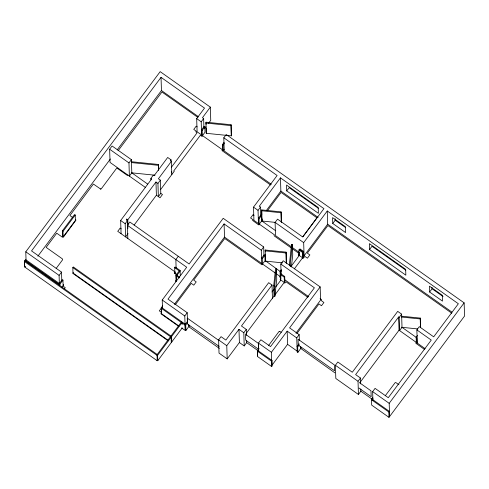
<?xml version="1.0" encoding="UTF-8"?>
<svg xmlns="http://www.w3.org/2000/svg" width="489" height="489" viewBox="0 0 489 489"><rect width="100%" height="100%" fill="white"/><g stroke="black" fill="none" stroke-linecap="round" stroke-linejoin="round"><path stroke-width="0.73" d="M158.43 165.325L158.522 164.481L131.578 161.743L131.486 162.586L158.43 165.325L158.595 170.453M205.961 123.051L206.052 122.207L231.101 124.75L231.334 135.856L206.279 133.314L205.961 123.051L231.01 125.594L231.334 135.856M206.279 133.314L206.236 128.069M231.01 125.594L231.101 124.75M275.338 222.379L261.927 221.016L261.694 209.909L281.065 211.878L281.389 222.14M261.927 221.016L261.976 218.705M282.593 262.862L265.478 261.126L265.246 250.02L286.083 252.135L286.316 263.241L286.083 252.135M265.478 261.126L265.386 254.421M281.273 222.25L281.065 211.878M273.699 285.845L275.551 268.828L276.413 268.913L276.737 279.176L274.891 296.2L274.023 296.108L273.699 285.845L274.567 285.937L274.891 296.2M274.567 285.937L276.413 268.913M291.413 266.951L292.728 254.873L292.404 244.61L291.542 244.524L289.323 264.91L290.191 264.995L290.234 266.462M290.191 264.995L292.404 244.61M420.216 318.944L420.308 318.101L401.787 316.218L401.695 317.061L420.216 318.944L420.491 327.74M175.851 280.319L175.692 280.759A0.807 0.782 -1.8 0 0 175.716 280.992M26.058 260.6L25.783 251.804L160.178 71.645L210.331 107.134L210.747 120.331L208.558 123.265M210.331 107.134L202.452 117.702L203.638 118.54L201.205 121.798L201.621 134.995L197.098 131.792L196.682 118.595L204.512 108.1L161.034 77.335L31.547 250.912L61.522 272.116L61.797 280.918M25.287 266.902L24.621 266.426L24.45 261.053L25.312 259.891L25.984 260.368L26.027 261.713M157.709 360.1L157.22 360.754L24.713 266.994L24.542 261.615L25.031 260.961L157.537 354.721L157.8 360.662L157.128 360.191M25.984 260.368L25.122 261.523L24.45 261.053M145.257 187.342L110.056 162.434L109.64 149.237L112.073 145.979L131.394 159.652L131.81 172.849L129.377 176.107L128.968 162.91L131.394 159.652M24.713 266.994L25.196 266.34M37.891 256.163L110.386 158.986M117.226 149.817L161.449 90.532L161.034 77.335M118.149 150.704L161.951 91.993L197.978 117.482M62.347 230.912L74.554 214.555L75.22 215.032L75.392 220.405L63.185 236.762L62.519 236.291L62.347 230.912L63.02 231.389L63.185 236.762M63.02 231.389L75.22 215.032M56.162 268.443L62.58 259.806A0.819 0.801 -1.8 0 0 62.659 259.5L62.317 258.822L46.143 247.379L56.73 233.192L62.433 237.22L63.411 237.116L75.874 220.276A0.795 0.776 -1.8 0 0 75.801 219.824L75.544 219.518M59.371 284.17L59.096 275.374L61.522 272.116M59.725 283.742L59.236 284.396L25.404 260.46L25.893 259.806L59.725 283.742L59.768 285.087M59.817 284.305L62.947 280.105L62.28 279.635L59.145 283.834L59.817 284.305L59.86 285.649M168.167 340.326L72.983 272.978L72.818 267.599L73.301 266.945L171.596 336.493L171.761 341.872L171.278 342.526L171.107 337.147L171.596 336.493M61.773 287.281L63.118 285.484L62.947 280.105M73.393 272.434L72.745 273.302L168.21 340.851M64.469 288.761L65.275 287.679L63.124 286.157L63.601 285.356A0.795 0.776 -1.8 0 0 63.527 284.904L63.484 284.824A0.862 0.837 -1.8 0 0 63.332 284.647L63.27 284.598M150.918 179.879L150.875 178.412L153.302 175.154L154.078 175.704L167.684 157.464L171.022 159.83L171.071 161.291M121.07 233.705L120.655 220.508L151.651 178.962L150.875 178.412M127.953 224.928L127.794 219.793L126.81 219.096L126.425 219.616L127.611 220.453L127.861 228.516M171.022 159.83L170.41 160.649L171.401 161.346L171.816 174.542M127.794 219.793L155.973 182.024L157.941 183.412L158.357 196.609L160.783 193.351L160.374 180.154L158.405 178.766L171.401 161.346M128.026 233.65L125.594 236.908L125.178 223.711L127.611 220.453M157.941 183.412L160.374 180.154M127.825 238.485L127.409 225.288L129.842 222.03L189.115 263.974L223.192 218.302L263.699 246.963L263.974 255.765M171.48 167.14L196.994 132.935L196.022 131.957M201.529 129.891L204.176 126.345L204.848 126.822L205.013 132.195L202.367 135.74L201.7 135.27L201.529 129.891L202.201 130.367L202.367 135.74M202.201 130.367L204.848 126.822M204.616 128.546L205.93 126.785M134.12 225.068L156.388 195.215L155.973 182.024M160.612 189.555L174.243 171.284L173.748 170.936L200.337 135.3L201.615 136.199A0.782 0.764 -1.8 0 0 201.841 136.29L201.92 136.303A0.862 0.837 -1.8 0 0 202.397 136.229L202.813 135.832L222.324 149.64L222.134 149.921A0.831 0.807 -1.8 0 0 222.275 150.801L270.558 184.983M271.328 184.31L224.219 150.979L223.803 137.788L226.236 134.53L464.134 302.862L464.55 316.053L389.605 416.524L389.189 403.327L464.134 302.862M224.096 149.31L223.216 150.496L222.55 150.019L222.379 144.646L224.145 142.281M223.216 150.496L223.051 145.117L224.372 143.344M178.283 256.309L175.844 259.561L176.132 268.363M174.86 271.768L174.335 272.636A0.801 0.782 -1.8 0 0 174.353 272.948A0.862 0.837 -1.8 0 0 174.542 273.29L177.036 275.075M177.318 274.775L174.909 273.07L175.392 272.416M176.016 275.179L179.469 270.545L180.141 271.016L176.682 275.649L176.016 275.179L176.181 280.552M176.272 281.114L176.107 275.741L176.59 275.087L179.707 277.294M180.05 270.454L179.561 271.108L174.738 267.697L175.227 267.043L180.05 270.454L180.288 275.723M162.482 308.088L162.226 300.02L186.688 267.232L127.409 225.288M161.407 313.119L161.242 307.746L162.611 305.906M161.731 307.599L159.304 310.857L161.456 312.379L160.93 313.48A0.795 0.776 -1.8 0 0 161.003 313.706A0.844 0.819 -1.8 0 0 161.138 313.901L178.943 326.518M262.434 264.17L262.263 258.791L261.591 258.32L264.237 254.769L264.91 255.246L265.075 260.619L262.434 264.17L261.762 263.693L261.273 250.221L224.096 223.925L167.996 299.127L187.214 312.722L187.513 322.257M178.601 325.784L161.498 313.681L161.333 308.308L161.816 307.654L185.637 324.507L185.148 325.161L185.319 330.533L181.651 327.942M174.341 304.372L224.512 237.116L224.096 223.925M175.306 304.745L191.26 283.369L193.778 285.154L196.211 281.896L193.687 280.111L224.738 238.491L261.823 264.69A0.856 0.831 -1.8 0 0 262.061 264.732L262.874 264.262L275.417 273.131M299.739 252.74L275.521 235.606L275.105 222.409L277.532 219.151L302.758 237L323.926 208.632L280.448 177.868L259.28 206.242L260.466 207.079L258.039 210.337L258.455 223.534L253.925 220.331L253.516 207.134L277.11 175.502L223.803 137.788M185.062 324.775L184.781 315.98L187.214 312.722M258.363 218.43L261.004 214.885L261.676 215.356L261.847 220.735L259.201 224.28L258.528 223.809L258.363 218.43L259.029 218.907L259.201 224.28M157.22 360.754L157.055 355.375L157.537 354.721M259.029 218.907L261.676 215.356M266.45 210.38L280.863 191.058L280.448 177.868M267.465 210.692L281.083 192.434L316.921 217.788L302.844 236.658M157.8 360.662L182.263 327.874M187.556 321.249L185.056 324.598L185.728 325.069L185.899 330.448L185.227 329.971L185.08 325.271M185.728 325.069L187.391 322.838M286.719 190.906L286.536 185.044L318.198 207.446L318.382 213.308L286.719 190.906L289.152 187.648L318.333 208.296M185.319 330.533L185.808 329.879M185.899 330.448L188.809 326.536L188.748 324.519M261.273 250.221L263.699 246.963M262.263 258.791L264.91 255.246M239.396 342.532L244.219 345.943L243.803 332.746L238.98 329.335L239.396 342.532L227.189 358.889L219.029 353.113L218.614 339.922L221.046 336.664L225.869 340.075L268.687 282.679L272.025 285.038L272.44 298.235M281.108 274.292L280.784 264.029L283.21 260.771L320.161 286.915L320.576 300.112L295.943 333.131M281.389 269.616L280.069 271.389L280.234 276.768L280.906 277.239L280.735 271.866L281.621 270.68M227.189 358.889L226.774 345.692L238.98 329.335M272.025 285.038L241.462 326.004L246.285 329.421L246.474 335.283M302.844 254.94L304.085 255.814L303.669 242.623L327.263 210.991L458.364 303.755L433.688 336.835L419.299 326.646L416.866 329.904L417.282 343.101L425.075 348.62M280.582 274.573L281.071 273.926L284.708 276.493L284.873 281.872L284.384 282.526L280.753 279.952L280.582 274.573L284.219 277.147L284.384 282.526M298.944 249.965L299.427 249.311L303.064 251.884L303.235 257.263L302.746 257.911L299.109 255.344L298.944 249.965L302.575 252.538L302.746 257.911M299.109 255.344L299.598 254.69M271.988 292L274.268 288.944M275.637 287.11L280.655 280.38L280.173 279.592A0.856 0.831 -1.8 0 1 280.215 279.36L280.973 278.284L279.745 276.97A0.856 0.831 -1.8 0 1 279.794 276.737L280.014 276.383L276.64 273.999M290.998 266.517L299.017 255.771L298.541 255.142M303.296 251.273L302.807 251.927L299.47 249.561L299.953 248.913L303.296 251.273L303.461 256.652L302.978 257.3L302.935 255.961M284.219 277.147L284.708 276.493M302.575 252.538L303.064 251.884M243.803 332.746L246.285 329.421M245.985 333.7L283.993 282.746L284.286 282.929A0.85 0.831 -1.8 0 0 284.598 283.003A0.795 0.776 -1.8 0 0 284.989 282.923L285.949 281.798L307.911 297.343M294.335 268.883L302.355 258.131L302.642 258.32A0.862 0.837 -1.8 0 0 302.874 258.381A0.862 0.837 -1.8 0 0 303.119 258.381L304.898 256.395L307.422 258.18L309.855 254.922L307.33 253.137L327.899 225.557L451.769 313.204M304.085 255.814L327.679 224.188L327.263 210.991M332.764 223.485L332.575 217.617L345.411 226.7L345.601 232.562L332.764 223.485L335.191 220.227L335.148 218.76M244.219 345.943L246.701 342.612L246.633 340.417M258.675 351.157L258.418 343.089L260.9 339.763L270.551 346.585L314.396 287.813L280.784 264.029M257.507 356.01L257.336 350.637L259.066 348.321M246.37 342.434L272.012 360.521L272.184 365.894L271.695 366.548L257.599 356.573L257.428 351.2L257.917 350.546M258.87 349.953L258.009 351.108L257.336 350.637M268.54 345.558L278.95 331.603A0.782 0.764 -1.8 0 1 279.133 331.456L279.207 331.414M271.792 364.739L271.401 352.276L287.171 331.145L296.744 337.917L297.184 351.903L297.856 352.38L300.717 348.541L300.656 346.524M320.161 286.915L289.598 327.887L299.17 334.659L299.354 340.521M271.695 366.548L271.529 361.175L272.012 360.521M272.269 364.867L287.587 344.335L287.171 331.145M296.884 333.547L318.962 303.944L321.487 305.735L323.914 302.477L321.395 300.692L321.652 300.185A0.862 0.837 -1.8 0 0 321.652 299.946L321.536 299.653A0.862 0.837 -1.8 0 0 321.377 299.451L320.075 298.541M296.744 337.917L299.17 334.659M299.06 343.791L297.019 346.53L297.685 347.001L297.856 352.38M369.562 249.518L369.372 243.656L405.662 269.329L405.846 275.191L369.562 249.518L371.988 246.26L405.815 270.197M297.685 347.001L299.323 344.812M360.803 389.018L360.87 391.218L358.443 394.47L335.809 378.462L335.399 365.265L337.826 362.007L352.294 372.245L397.704 311.371L401.603 314.127L402.013 327.324L399.586 330.582L399.171 317.385L401.603 314.127M399.171 317.385L398.614 316.994L355.631 374.611L360.454 378.021L360.637 383.883M358.443 394.47L358.027 381.279L360.454 378.021M360.118 382.343L399.03 330.185L398.614 316.994M429.635 292.025L429.452 286.163L442.288 295.246L442.472 301.108L429.635 292.025L432.062 288.767L432.019 287.3M372.918 400.418L372.642 391.622L375.069 388.364L388.278 397.71L431.261 340.087L416.866 329.904M416.151 337.263L416.817 337.74L416.989 343.113L416.316 342.642L416.151 337.263L417.472 335.491M360.564 390.998L389.299 411.328L389.47 416.701L388.981 417.355L371.695 405.124L371.432 399.183L372.752 397.416M372.013 399.091L371.524 399.745L388.81 411.976L388.981 417.355M372.985 398.48L372.105 399.66L371.432 399.183M385.283 395.723L395.179 382.618A0.801 0.782 -1.8 0 1 395.491 382.539L395.57 382.539A0.85 0.831 -1.8 0 1 395.882 382.612L398.938 384.751M388.81 411.976L389.299 411.328M127.935 175.08L127.751 175.203A0.795 0.776 -1.8 0 1 127.366 175.282A0.85 0.831 -1.8 0 1 127.042 175.209L116.816 167.99L101.321 188.754A0.862 0.837 -1.8 0 1 101.137 188.907L100.832 189.017M131.81 172.849L155.013 175.209M261.603 210.753L280.973 212.721M265.154 250.863L285.992 252.978M402.013 327.324L417.575 328.901M100.587 189.017L93.393 184.041L69.903 215.527L72.72 217.519M161.449 90.532L198.094 116.461M196.682 118.595L201.205 121.798M335.191 220.227L345.582 227.574M432.062 288.767L443.065 296.554M222.379 144.646L223.051 145.117M197.195 126.883L196.187 126.168L193.76 129.426L196.278 131.211L196.089 131.492A0.844 0.819 -1.8 0 0 196.016 131.798M280.863 191.058L318.131 217.428M327.679 224.188L451.946 312.116M253.516 207.134L258.039 210.337M275.105 222.409L303.669 242.623M254.029 215.423L253.021 214.708L250.588 217.966L253.113 219.75L252.923 220.032A0.862 0.837 -1.8 0 0 252.856 220.496M275.723 230.771L262.073 221.114L262.293 220.759A0.819 0.795 -1.8 0 0 262.257 220.154L262.214 220.074A0.782 0.764 -1.8 0 0 262.061 219.897L261.994 219.848M401.738 327.123L416.371 337.483M399.03 330.185L416.096 342.263L415.839 343.003A0.862 0.837 -1.8 0 0 416.047 343.425L424.752 349.598M109.64 149.237L128.968 162.91M280.735 271.866L265.454 260.79A0.782 0.764 -1.8 0 0 265.545 260.57L265.564 260.337A0.801 0.782 -1.8 0 0 265.484 260.032L265.227 259.732M224.512 237.116L261.682 263.418M284.311 279.427L308.583 296.603M131.455 172.599L147.641 184.053M160.636 193.247L162.458 194.53L160.025 197.788L156.388 195.215M335.399 365.265L358.027 381.279M372.642 391.622L389.189 403.327M359.372 382.606L370.986 390.827L371.169 396.689L358.944 388.04M281.23 332.318L279.677 331.34A0.801 0.782 -1.8 0 0 279.36 331.365M298.871 345.534L334.543 370.772L334.354 364.91L298.07 339.238L298.259 345.1M120.655 220.508L125.178 223.711M334.904 372.844L301.096 348.712A0.862 0.837 -1.8 0 0 301.187 348.492L300.869 347.655M287.587 344.335L297.153 351.108M121.272 228.87L120.16 228.082L117.733 231.34L175.019 271.878M175.319 267.605L174.646 267.135L174.909 273.07M176.107 275.741L179.218 277.948M258.418 343.089L271.401 352.276M257.428 351.2L271.529 361.175M162.226 300.02L184.781 315.98M218.614 339.922L226.774 345.692M218.925 340.521L187.263 318.119L187.446 323.981L219.115 346.383M219.335 348.357L189.035 326.915L189.298 326.407A0.862 0.837 -1.8 0 0 189.292 326.175L189.182 325.876A0.862 0.837 -1.8 0 0 189.029 325.698L188.962 325.65M161.242 307.746L161.908 308.217M161.333 308.308L185.148 325.161M72.818 267.599L171.107 337.147M25.783 251.804L59.096 275.374M24.542 261.615L157.055 355.375M176.034 281.444L175.967 281.389A0.782 0.764 -1.8 0 1 175.814 281.212L175.814 281.212M252.899 220.649L258.449 224.738A0.782 0.764 -1.8 0 0 258.669 224.824L258.748 224.842A0.862 0.837 -1.8 0 0 258.993 224.836A0.862 0.837 -1.8 0 0 259.225 224.769L259.641 224.372L274.402 234.818L274.182 235.172A0.862 0.837 -1.8 0 0 274.219 235.79L274.262 235.857A0.782 0.764 -1.8 0 0 274.415 236.04L299.335 253.675L298.602 254.677A0.844 0.819 -1.8 0 0 298.528 254.983M420.308 318.101L420.607 327.63M291.542 244.524L291.633 247.452M265.246 250.02L265.289 251.487M261.694 209.909L261.859 215.038M260.466 207.079L260.747 215.875M206.052 122.207L206.12 124.408M203.638 118.54L203.913 127.336M182.116 323.168L182.152 324.513M171.394 171.553L171.437 173.02M158.522 164.481L158.687 169.616M126.81 219.096L126.853 220.563M100.813 189.023A0.862 0.837 -1.8 0 1 100.569 189.023M181.425 322.025L156.963 354.812L157.629 355.289L182.091 322.495L181.425 322.025M258.369 343.382L245.533 334.299L245.716 340.161L258.553 349.244L258.369 343.382"/></g></svg>
